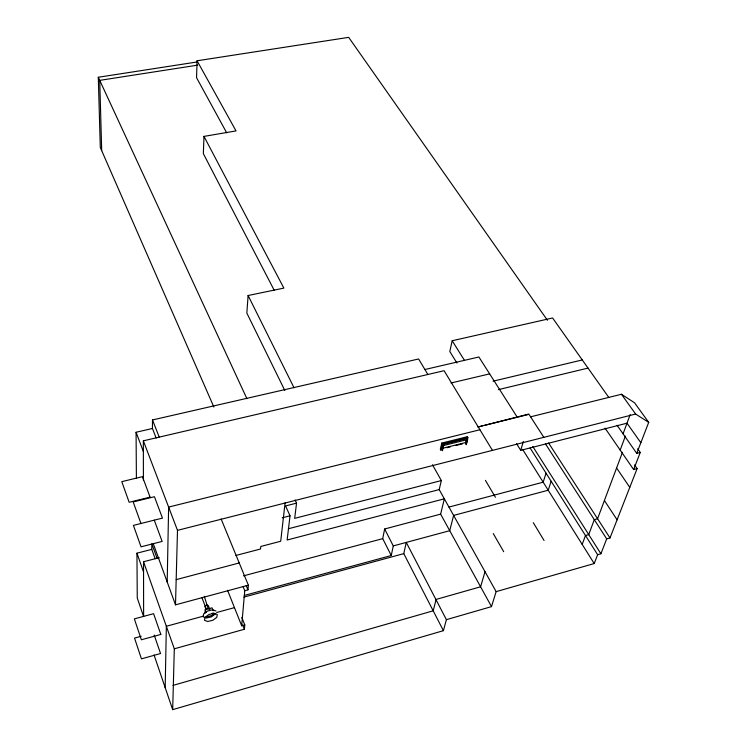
<?xml version="1.0" encoding="UTF-8"?>
<svg xmlns="http://www.w3.org/2000/svg" width="747" height="747" viewBox="0 0 747 747"><rect width="100%" height="100%" fill="white"/><g stroke="black" fill="none" stroke-linecap="round" stroke-linejoin="round"><path stroke-width="1.12" d="M156.179 438.041L152.444 428.479L152.491 419.954L418.619 358.971L427.77 374.359M155.161 558.728L151.781 549.372L151.828 543.844L157.113 558.411M165.18 687.632L166.348 626.275L203.231 616.182M167.197 582.006L168.626 507.082L479.919 429.74M443.41 630.664L403.782 553.63L406.256 542.415L446.398 619.674L443.41 630.664L172.678 709.65L174.312 648.807L143.536 561.744L159.279 557.673M221.093 518.913L248.368 585.19L175.498 604.837L177.497 530.342L143.349 440.823L444.091 370.708L492.45 450.385M547.448 320.295L348.672 37.35L197.077 60.778L196.554 77.697L226.686 132.798M197.077 60.778L236.033 130.912L203.978 136.393L203.343 153.639L274.14 290.125M205.051 613.1L205.229 609.701L212.073 607.843L213.166 610.663M206.06 617.059L212.886 615.192L213.026 612.932M203.978 136.393L283.879 288.109L248.107 295.513L246.846 313.086L284.803 390.438M241.776 617.395L244.783 624.922L241.683 625.781L244.755 590.709L243.008 586.432M174.312 648.807L244.39 629.254L244.783 624.922M244.755 590.709L247.948 589.85L248.368 585.19M285.102 502.759L280.704 541.258L260.759 546.477L260.507 549.008L235.921 555.46M295.084 499.967L296.55 503.142L285.541 505.943L290.032 515.794L287.137 540.016L444.353 498.819L440.618 514.141L491.507 606.62L446.398 619.674M296.55 503.142L294.673 518.362L441.346 480.554L432.466 464.765M244.325 595.434L391.26 555.525L382.716 538.643L384.64 528.988L440.618 514.141M391.26 555.525L393.277 545.908L384.64 528.988M608.861 397.535L552.584 317.979L452.187 340.744L449.806 351.51L456.931 363.033M441.785 443.074L440.328 449.386L440.879 450.357L442.336 444.045L441.785 443.074L467.314 436.715L467.883 437.667L466.305 443.979M442.467 443.419L443.671 445.501L442.448 450.73L441.813 449.61L443.027 444.39L466.94 438.414L467.603 439.525L466.296 444.745L465.633 443.634L466.94 438.414M491.507 606.62L496.139 591.633L439.199 489.593L441.346 480.554M467.314 436.715L465.867 442.476L440.45 448.844M436.052 599.757L433.195 610.813L173.024 685.382M485.027 571.716L480.592 586.787L435.903 599.486M640.842 442.747L627.004 423.185L520.734 450.338L523.348 441.44M546.057 473.187L543.181 482.179L448.956 507.073M551.146 481.236L548.223 490.219L453.616 515.421L449.722 530.697L393.277 545.908M582.193 544.404L585.48 535.515L588.739 534.609L594.295 519.66L597.581 518.754L622.466 452.308M623.073 433.82L630.179 414.594M620.187 450.077L625.37 436.136M496.139 591.633L594.201 563.555L597.619 554.704L600.905 553.77L606.685 538.886L610 537.952L637.116 468.612L634.548 464.905M617.087 425.276L636.743 453.364L648.704 422.372L634.548 402.773L621.439 394.267L530.594 416.826M605.042 428.143L633.633 469.546L640.282 452.43L637.667 448.714M215.425 613.903L211.494 616.807L206.424 618.012L203.175 616.817L203.66 613.903L207.61 610.981L212.708 609.767L215.939 610.99M141.211 636.257L134.535 638.087L141.444 658.854L160.549 653.522L154.19 635.071M216.639 612.512L234.521 607.619M243.858 597.124L403.782 553.63M243.541 575.853L382.716 538.643M633.633 469.546L637.116 468.612M176.199 579.625L239.217 562.967M636.743 453.364L640.282 452.43M288.379 528.755L439.199 489.593M143.536 561.744L143.62 616.611L137.261 598.039L136.944 553.182L151.781 549.372M282.217 517.802L290.032 515.794M177.497 530.342L635.622 414.034L648.704 422.372M442.336 444.045L467.883 437.667M443.671 445.501L467.603 439.525M446.949 447.724L450.264 446.893M455.791 445.511L462.421 443.849M482.385 425.902L477.921 427.013L528.792 414.043L543.835 437.331M484.616 425.351L528.11 414.576M498.417 389.626L588.029 368.094M493.048 381.194L582.268 359.951M451.067 382.987L489.649 373.873M425.08 369.476L478.892 356.991L517.055 416.901M136.402 478.36L136.075 432.261L152.444 428.479M213.866 407.012L100.303 147.467L98.296 77.258L197.245 61.945M197.759 65.129L99.734 80.368L101.685 150.623M621.439 394.267L635.622 414.034M616.592 467.986L629.777 487.371M604.407 500.527L617.097 519.8M548.587 442.999L610 537.952M545.422 443.811L606.685 538.886M532.779 446.473L600.905 553.77M530.137 448.032L597.619 554.704M522.573 449.32L594.201 563.555M452.187 340.744L464.242 360.026M516.466 443.522L520.734 450.338M533.274 522.657L544.059 540.483M485.429 480.368L495.42 497.278M493.263 533.582L503.693 551.697M248.107 295.513L294.057 387.814M98.296 77.258L246.912 398.693M246.193 585.573L247.948 589.85M242.682 624.978L244.39 629.254M227.564 590.289L241.683 625.781M152.491 419.954L159.176 436.967M212.167 613.306L212.886 615.192M209.851 609.561L208.301 605.518L206.658 604.846L204.893 606.443L206.051 609.477M204.314 596.321L208.208 608.898M201.923 597.619L206.415 609.393M205.229 609.701L206.312 612.54M136.075 432.261L143.359 451.496M154.274 520.164L162.136 541.435L141.034 546.823L133.414 525.384L162.463 518.101L154.442 496.727L133.181 501.947L140.95 523.488M153.368 543.956L175.498 604.837M136.944 553.182L143.545 571.987M154.031 654.914L172.678 709.65M143.349 440.823L143.405 480.228M204.977 617.395L204.491 620.309L207.75 621.495L212.82 620.281L216.77 617.377L217.284 614.464L214.044 613.25L208.945 614.464L204.977 617.395M160.82 634.427L141.37 639.777L134.348 618.88L153.583 613.679L160.82 634.427M150.082 497.147L129.156 502.283L121.78 481.656L142.462 476.67L150.082 497.147"/></g></svg>
